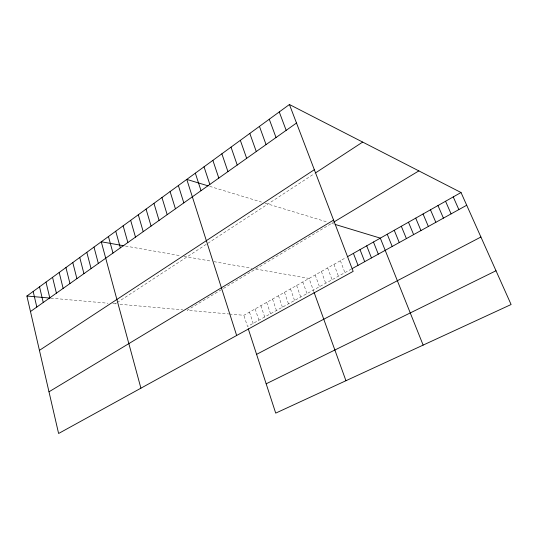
<?xml version="1.0" encoding="UTF-8"?>
<svg xmlns="http://www.w3.org/2000/svg" width="538" height="538" viewBox="0 0 538 538"><rect width="100%" height="100%" fill="white"/><g stroke="black" fill="none" stroke-linecap="round" stroke-linejoin="round"><path stroke-width="0.4" stroke-dasharray="2.69 2.02" d="M115.179 303.862L116.538 302.975M117.217 302.531L206.605 244.104M207.883 243.263L314.36 173.666M221.394 289.679L187.184 310.258L228.65 313.943M223.472 288.429L332.988 222.55M229.477 314.017L243.862 315.295L346.142 257.467M351.422 269.02L247.507 326.499L243.862 315.295M50.834 298.153L108.003 303.23M112.785 303.654L116.793 304.01M120.008 304.293L182.752 309.868M125.441 246.041L180.109 255.684M183.949 256.364L211.501 261.219M213.936 261.65L251.73 268.321M255.732 269.027L309.054 278.428L313.795 291.562M209.692 186.35L261.448 202.059M265.039 203.149L326.485 221.797M331.637 223.364L333.735 224.003M340.386 260.715L344.892 272.631M333.984 264.34L338.429 276.209M327.649 267.917L332.04 279.74M321.388 271.461L325.712 283.244M315.187 274.965L319.458 286.7M302.807 281.966L306.969 293.613M296.626 285.456L300.729 297.063M290.507 288.919L294.562 300.473M284.461 292.336L288.455 303.849M278.476 295.718L282.416 307.191M272.551 299.067L276.445 310.493M266.693 302.383L270.533 313.762M260.896 305.658L264.689 316.996M255.153 308.906L258.899 320.197M249.477 312.114L253.176 323.365"/><path stroke-width="0.81" d="M289.431 104.513L353.157 271.374L58.602 433.487L26.9 296.028L289.431 104.513L461.019 192.517L511.1 304.521L275.712 413.123L248.26 328.799M30.478 311.536L296.499 123.027M39.429 350.359L314.326 169.712M315.678 172.799L362.679 142.079M48.992 391.798L333.573 220.096M333.661 222.147L418.86 170.896M347.588 256.646L461.019 192.517M352.155 268.617L466.708 205.247M256.579 354.367L480.918 237.016M266.169 383.809L496.002 270.755M26.9 296.028L50.061 298.079M123.922 245.772L101.265 241.777L140.909 388.187M208.105 185.866L186.78 179.396L236.653 335.49M335.127 224.427L380.319 238.139L423.137 345.107M453.245 196.908L458.853 209.591M445.558 201.252L451.093 213.889M437.966 205.543L443.42 218.132M430.467 209.786L435.841 222.322M423.05 213.983L428.356 226.464M415.719 218.125L420.951 230.56M408.476 222.221L413.635 234.608M401.314 226.269L406.405 238.61M394.233 230.271L399.257 242.564M387.239 234.225L392.189 246.471M373.473 242.006L378.295 254.158M366.708 245.832L371.462 257.937M360.016 249.619L364.71 261.67M353.405 253.358L358.026 265.368M279.256 111.938L286.169 130.344M269.262 119.228L276.028 137.533M259.45 126.383L266.061 144.594M314.051 292.282L345.947 380.722M249.807 133.417L256.276 151.528M240.331 140.331L246.666 158.34M231.024 147.123L237.218 165.031M221.871 153.794L227.937 171.615M212.873 160.358L218.811 178.078M204.03 166.814L209.84 184.433M195.334 173.155L201.024 190.681M178.367 185.529L183.821 202.873M170.095 191.568L175.435 208.811M161.951 197.507L167.183 214.662M153.942 203.351L159.066 220.412M146.054 209.1L151.077 226.074M138.3 214.763L143.216 231.643M130.66 220.338L135.482 237.124M123.141 225.819L127.862 242.524M115.737 231.219L120.364 247.836M108.441 236.538L112.987 253.068M93.982 247.09L98.34 263.445M86.806 252.322L91.083 268.59M79.745 257.473L83.935 273.654M72.785 262.551L76.894 278.644M65.939 267.547L69.96 283.553M59.187 272.47L63.134 288.395M52.536 277.319L56.409 293.156M45.986 282.1L49.778 297.857M39.53 286.808L43.248 302.484M33.168 291.448L36.819 307.043"/></g></svg>
